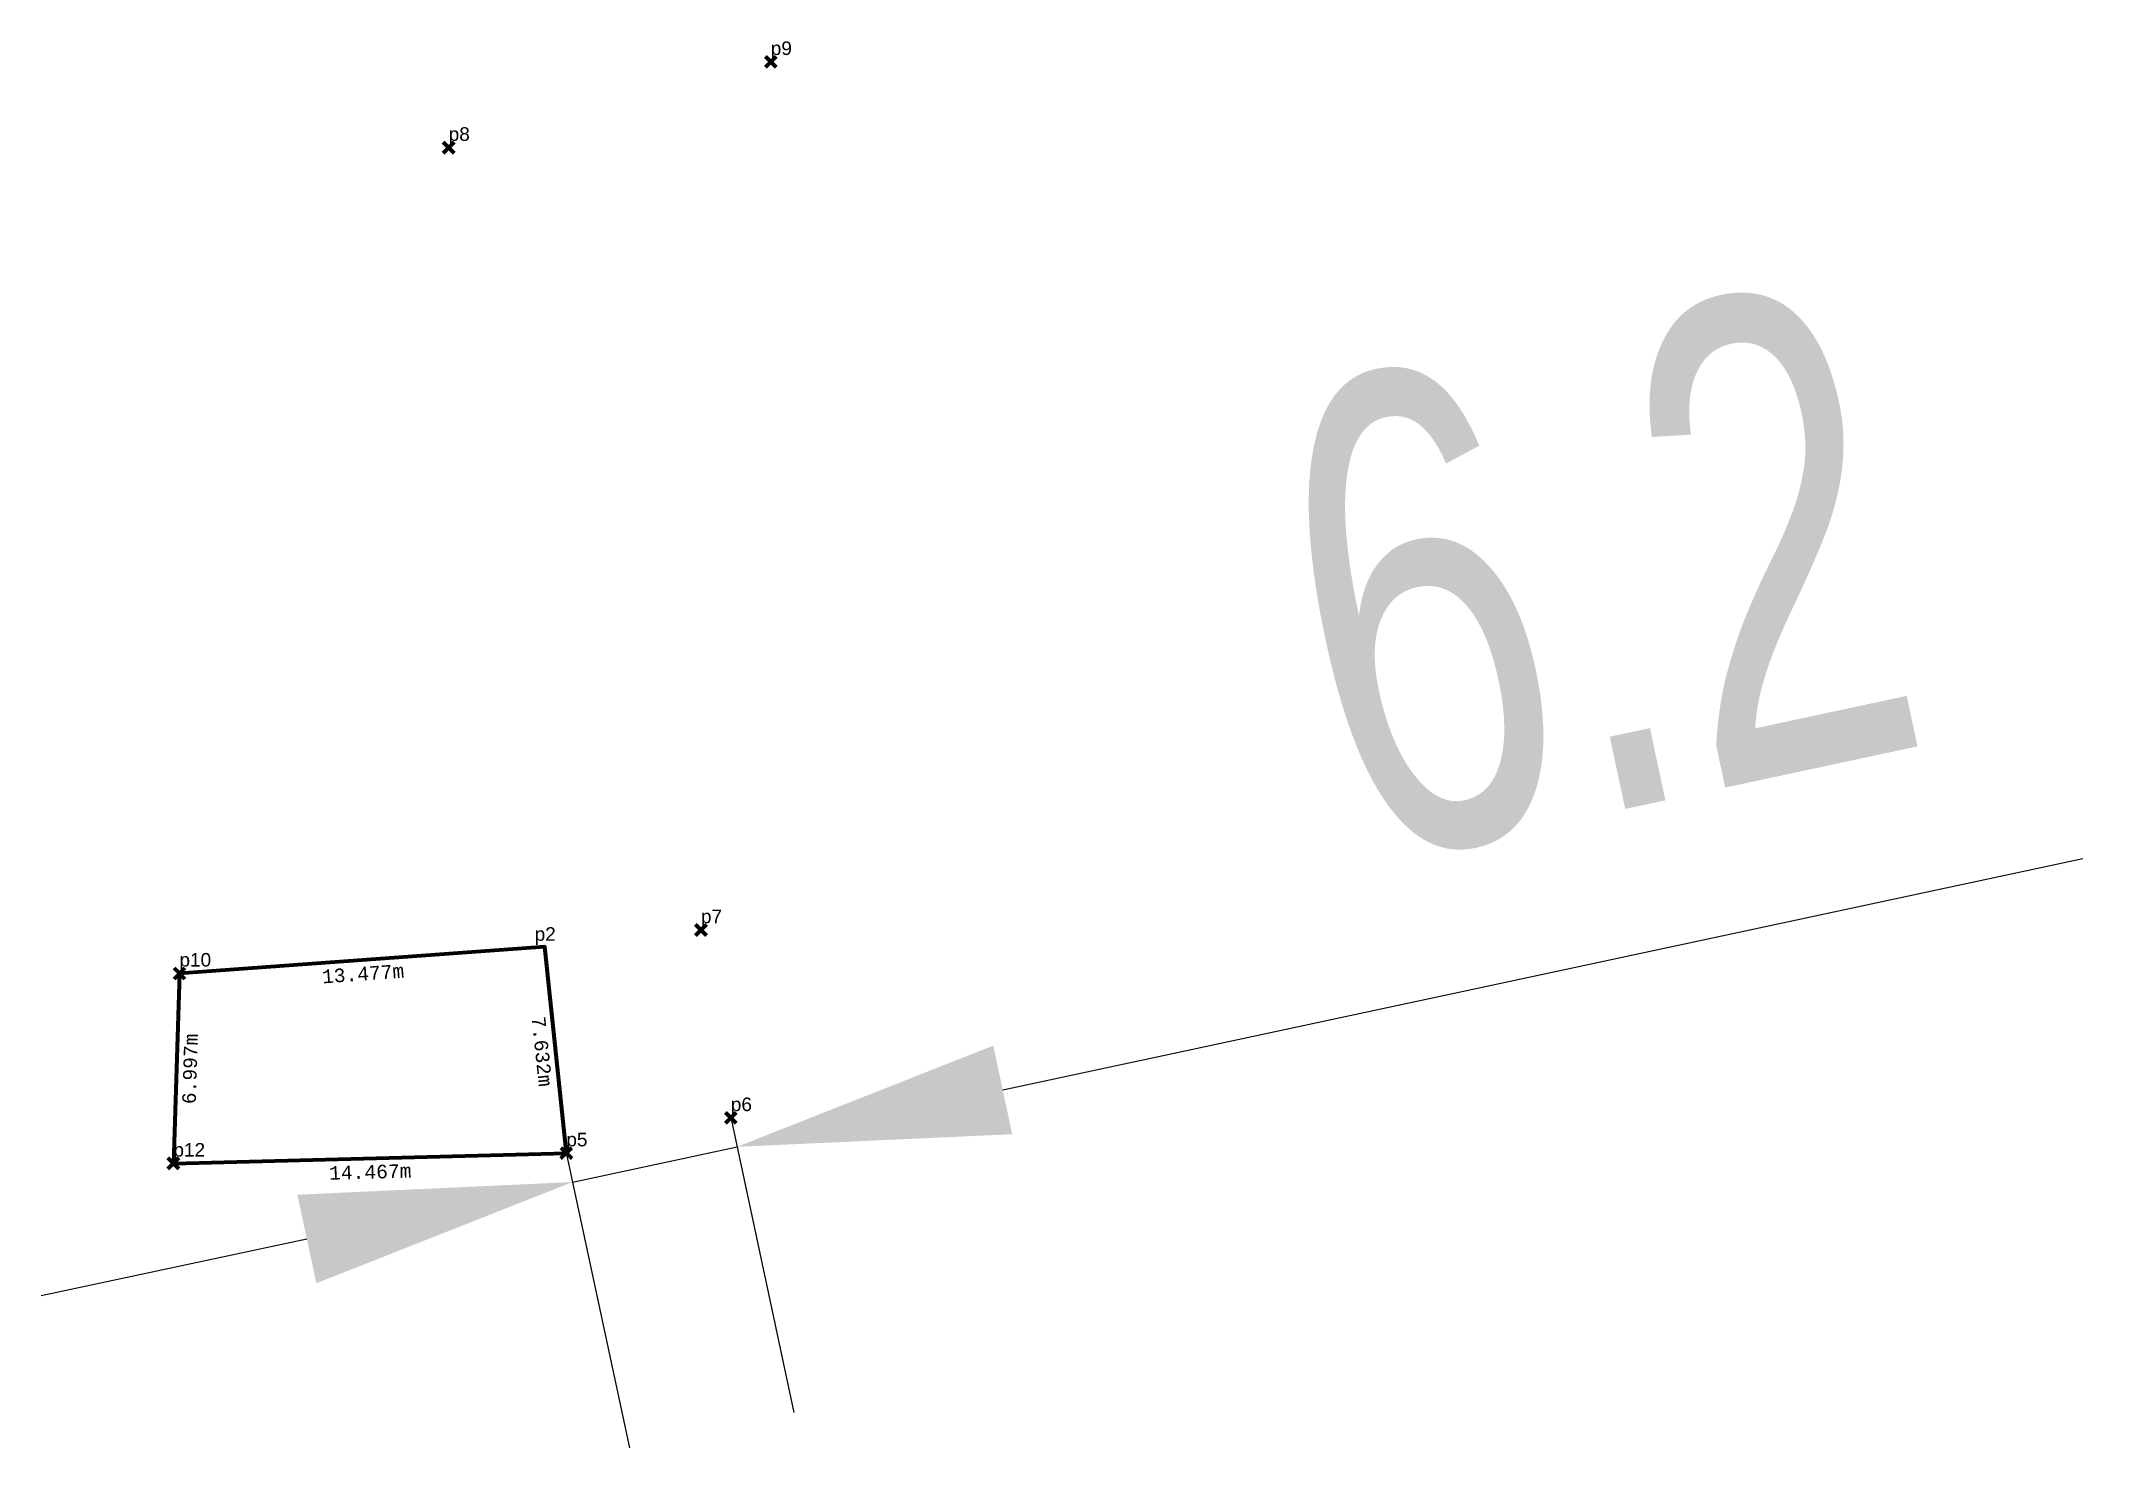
# Model space of a CAD drawing. Header units: millimetres. Extents: x 614141.1 to 614216.9, y 1316543.5 to 1316595.3.
import ezdxf
from ezdxf.enums import TextEntityAlignment as Align

# ---------------------------------------------------------------- set-up
doc = ezdxf.new("R2010")
doc.units = ezdxf.units.MM
doc.header["$PDMODE"] = 3
doc.header["$PDSIZE"] = 0.2
doc.layers.get('0').update_dxf_attribs({"color": 1, "linetype": 'CONTINUOUS', "lineweight": 100})
doc.layers.get('Defpoints').update_dxf_attribs({"linetype": 'CONTINUOUS'})
doc.layers.add('Point', color=5, linetype='CONTINUOUS', lineweight=100)
doc.layers.add('Point_Name', color=1, linetype='CONTINUOUS', lineweight=100)
doc.styles.add('MONOTXT4', font='monotxt4.shx')
doc.styles.get("Standard").update_dxf_attribs({"font": 'arial.ttf', "width": 0.65})
doc.dimstyles.new('ISO-25', dxfattribs={"dimtxt": 2.5, "dimasz": 2.5, "dimexe": 1.25, "dimexo": 0.625, "dimtad": 1, "dimtxsty": 'Standard', "dimcen": 2.5, "dimadec": 0, "dimazin": 0, "dimtfac": 1, "dimtmove": 0, "dimatfit": 3, "dimfxl": 1, "dimarcsym": 0})

# ---------------------------------------------------------------- blocks, each defined once
blk = doc.blocks.new('*D3')
at = {"color": 6, "lineweight": -2, "transparency": 16777216}
for p, q in [((614176.48, 1316556.685), (614216.233, 1316565.2)), ((614166.494, 1316555.557), (614168.796, 1316544.812)), ((614160.439, 1316554.26), (614162.741, 1316543.515)), ((614160.647, 1316553.293), (614166.702, 1316554.59)), ((614150.869, 1316551.198), (614141.09, 1316549.104))]:
    blk.add_line(p, q, dxfattribs=at)
at = {"color": 6, "transparency": 16777216}
for points in [[(614176.131, 1316558.314), (614176.829, 1316555.055), (614166.702, 1316554.59)], [(614150.519, 1316552.828), (614151.218, 1316549.569), (614160.647, 1316553.293)]]:
    blk.add_solid(points, dxfattribs=at)
at = {"layer": 'Defpoints', "color": 0, "transparency": 16777216}
for p in [(614166.473, 1316555.655, 56.991), (614160.419, 1316554.358, 56.954), (614166.702, 1316554.59)]:
    blk.add_point(p, dxfattribs=at)
at = {"color": 3, "transparency": 16777216, "insert": (614198.326, 1316575.616), "char_height": 17.5, "attachment_point": 5, "rotation": 12.09099}
blk.add_mtext('6.2', dxfattribs=at)

msp = doc.modelspace()

# ---------------------------------------------------------------- linework, layer by layer
at = {"elevation": 56.954}
for points in [[(614159.621, 1316561.948), (614159.621, 1316561.948), (614146.18, 1316560.973), (614145.957, 1316553.98), (614160.419, 1316554.358), (614159.621, 1316561.948)], [(614159.621, 1316561.948), (614146.18, 1316560.973)]]:
    msp.add_lwpolyline(points, dxfattribs=at)
at = {"layer": 'Point'}
for p in [(614167.944, 1316594.52, 56.155), (614156.089, 1316591.361, 56.133), (614165.373, 1316562.571, 56.789), (614146.18, 1316560.973, 57.806), (614166.473, 1316555.655, 56.991), (614145.957, 1316553.98, 58.838), (614160.419, 1316554.358, 57.446)]:
    msp.add_point(p, dxfattribs=at)

# ---------------------------------------------------------------- texts
at = {"color": 2, "style": 'MONOTXT4'}
for s, rotation, p in [('13.477m', 4.15138, (614152.937, 1316560.962)), ('13.477m', 4.15138, (614152.937, 1316560.962)), ('7.632m', 275.99544, (614159.523, 1316558.101)), ('6.997m', 88.17195, (614146.568, 1316557.46)), ('14.467m', 1.49782, (614153.201, 1316553.669))]:
    msp.add_text(s, height=0.5, rotation=rotation, dxfattribs=at).set_placement(p, align=Align.MIDDLE)
at = {"layer": 'Point_Name'}
for s, p in [('p9', (614167.944, 1316594.77)), ('p8', (614156.089, 1316591.611)), ('p7', (614165.373, 1316562.821)), ('p2', (614159.252, 1316562.172)), ('p10', (614146.18, 1316561.223)), ('p6', (614166.473, 1316555.905)), ('p5', (614160.419, 1316554.608)), ('p12', (614145.957, 1316554.23))]:
    msp.add_text(s, height=0.5, dxfattribs=at).set_placement(p)

# ---------------------------------------------------------------- dimensions: what is measured, and where the dimension line sits
dim = msp.add_aligned_dim(p1=(614160.419, 1316554.358, 56.954), p2=(614166.473, 1316555.655, 56.991), distance=-1.089, dimstyle='ISO-25', override={"dimscale": 0.05, "dimtxt": 350, "dimasz": 200, "dimexe": 200, "dimexo": 2, "dimgap": 100, "dimdec": 1, "dimzin": 0, "dimdsep": 46, "dimclrd": 6, "dimclre": 6, "dimclrt": 3, "dimtdec": 1})
dim.commit()
dim.dimension.update_dxf_attribs({"geometry": '*D3', "text_midpoint": (614198.326, 1316575.616)})

doc.saveas('drawing.dxf')
